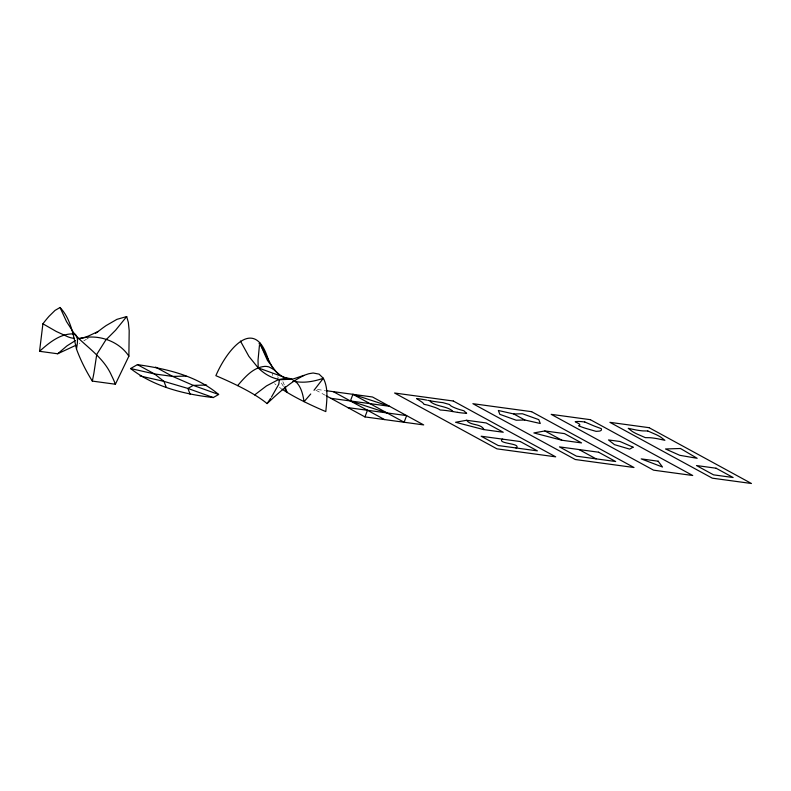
<?xml version="1.0" encoding="UTF-8"?>
<svg xmlns="http://www.w3.org/2000/svg" width="791" height="791" viewBox="0 0 791 791"><rect width="100%" height="100%" fill="white"/><g stroke="black" fill="none" stroke-linecap="round" stroke-linejoin="round"><path stroke-width="0.59" stroke-dasharray="3.96 2.97" d="M88.325 338.113L87.01 338.934M86.357 339.339L83.767 340.901M79.278 343.472L79.911 343.116M317.438 389.498L324.775 390.497M315.896 390.161L325.496 395.401M283.435 386.443L280.775 382.013M278.284 377.782L277.661 376.704M282.862 381.667L284.315 384.91M272.252 373.342L272.786 375.537M281.013 388.47A125.126 23.018 18 0 1 279.47 387.382M275.93 384.723A125.126 23.018 18 0 1 274.645 383.675"/><path stroke-width="1.19" d="M76.114 345.183L57.674 353.775L39.55 351.303L42.912 323.806A148.698 65.218 -77.2 0 1 49.042 316.291L55.034 310.408L60.047 307.501C70.626 318.615 73.187 334.652 76.49 349.068C80.603 360.271 86.001 370.979 92.329 381.094L115.387 384.228L128.874 356.197L129.19 330.598L128.33 322.382L126.689 316.568L116.959 319.337L106.103 325.595A156.717 136.635 88.5 0 0 98.351 331.36L95.642 333.268M76.49 349.068C77.231 343.709 79.229 336.917 74.018 333.11M259.438 345.36L258.034 360.172L258.192 367.874L259.408 369.041A71.121 46.827 87.9 0 0 277.878 379.136M330.826 398.308L389.558 406.297L352.915 394.333L350.403 400.968L387.046 412.942M326.564 395.975L364.958 416.916L367.469 410.272M271.412 397.151L278.788 384.248L279.361 379.72L277.878 379.116M270.552 398.446L267.081 403.588A125.126 23.018 18 0 0 254.712 394.927A115.199 21.189 18 0 0 237.616 385.613A125.126 23.018 18 0 0 215.874 375.676C227.126 349.325 255.523 313.968 268.831 361.606M126.689 316.568L115.634 330.173L105.816 339.992L96.749 354.398L93.902 373.164A89.047 12.943 -73.6 0 1 92.32 381.094M237.616 385.613C244.824 377.327 253.09 367.321 264.847 366.381A25.816 18.618 -74.1 0 1 268.97 366.935L273.745 369.397L278.135 373.807M314.007 390.279L323.341 378.256L319.06 374.123L313.107 372.996L308.737 373.748L292.65 379.136L277.997 379.838L266.448 385.939L254.672 394.917M310.744 393.987L304.08 401.64A115.199 21.189 18 0 1 287.014 392.336A125.126 23.018 18 0 1 281.814 389.014M267.081 403.588C278.323 393.117 289.793 382.33 303.764 375.587M57.674 353.775L67.008 345.855L75.501 340.516M39.55 351.303C48.716 343.086 60.156 333.515 73.108 333.901M130.584 368.537L137.426 364.631C165.873 368.665 196.287 375.448 218.642 394.491L213.263 397.557C184.293 394.274 153.859 386.759 130.584 368.537L154.532 373.955L172.656 376.417L186.023 376.081M98.351 331.36L89.047 335.74A93.437 42.407 -66.5 0 1 82.996 337.797L79.258 338.36A43.248 30.325 -61.4 0 1 78.042 338.459M78.991 338.963C96.561 333.238 118.729 340.545 128.874 356.197M279.322 379.472L286.431 378.147A25.816 17.125 -49.6 0 1 290.544 378.711L292.413 379.403M466.601 420.278L455.557 422.265L483.667 429.582L503.244 432.252L486.178 422.948L466.601 420.278C470.536 425.865 480.374 423.304 483.785 429.147A30.315 5.577 18 0 1 483.667 429.582M544.91 430.947L533.866 432.934L561.966 440.251L581.543 442.911L564.477 433.606L544.91 430.947L561.966 440.251M206.649 385.039L193.271 385.375L172.656 376.417L155.55 367.093M513.794 413.98L522.416 413.762L538.79 419.635L540.273 423.492L524.828 419.991L516.197 420.219L499.833 414.336L498.35 410.48L513.794 413.98L524.828 419.991M326.001 390.665L372.492 396.993L423.689 424.915L364.958 416.916M347.892 407.612L406.623 415.601L404.112 422.246L352.915 394.333M584.776 421.989L591.193 424.737A26.993 4.964 18 0 0 595.109 426.369L601.338 428.673L601.467 429.553A31.333 5.764 18 0 1 599.321 431.125L596.068 431.352L585.785 428.386A18.687 3.441 18 0 1 578.617 425.805L579.734 425.34L579.734 424.49A9.482 1.74 18 0 0 578.824 423.689L575.205 421.712A36.989 6.803 18 0 1 584.786 421.999M294.262 381.351C303.991 383.358 314.086 381.499 323.341 378.256C328.621 388.47 326.802 400.592 325.803 411.587A125.126 23.018 18 0 1 304.051 401.64C302.854 393.948 300.877 385.187 294.153 380.382M457.485 412.358L452.65 411.538L452.492 410.836C446.084 405.823 436.503 406.821 430.235 401.541L429.829 400.73M428.702 400.523L427.802 400.355M426.665 400.127L426.438 400.078A47.954 8.82 18 0 0 416.57 398.555M140.017 375.962L163.955 381.381L187.902 388.44L213.263 397.557M218.642 394.491L193.271 385.375L187.902 388.44L190.206 394.422M289.101 379.008L258.192 367.874L248.888 356.385L240.434 341.059M293.758 380.807L295.765 381.628M579.032 449.555L596.098 458.859M333.337 391.664L384.535 419.576M137.426 364.631L154.532 373.955L163.955 381.381L166.258 387.363M42.912 323.806L56.28 331.469L67.937 336.818A43.248 30.325 -61.4 0 0 74.512 338.4M416.541 398.535L422.038 402.144A27.062 4.973 18 0 1 423.907 404.32A15.494 2.848 18 0 1 428.05 405.219L435.119 407.464A9.116 1.681 18 0 1 440.172 410.015A52.849 9.719 18 0 1 452.689 411.557M74.73 334.593C87.574 347.724 103.987 358.046 111.561 375.567A89.047 86.328 60.3 0 1 115.387 384.228M73.593 332.566L66.513 321.591L60.047 307.501M284.444 388.104L287.014 392.336L285.017 386.651M273.656 369.624L272.598 367.706M272.381 367.311L260.012 343.719L267.457 360.399L275.792 371.276A71.121 50.308 -71.8 0 0 284.404 377.742M294.252 381.371A71.121 50.308 -71.8 0 1 292.769 381.025M259.072 343.818A42.15 8.147 79.9 0 1 259.784 342.651M430.086 400.79A82.096 15.098 18 0 0 442.97 402.639A57.743 10.619 18 0 0 446.678 403.717L449.476 404.498L450.494 405.585A9.907 1.819 18 0 0 453.718 407.355A10.54 1.938 18 0 0 455.23 407.998A11.697 2.155 18 0 0 459.828 409.629L463.971 410.796A63.676 11.717 18 0 0 466.65 413.268A45.621 8.394 18 0 1 457.465 412.348M515.841 447.933A38.492 7.079 18 0 0 516.563 447.726C520.626 443.187 497.895 443.909 501.959 439.361A38.492 7.079 18 0 1 502.69 439.153M633.087 447.182L629.676 449.13L614.469 444.651L608.487 439.934L619.986 441.497L633.087 447.182M647.809 430.986L643.063 430.907A36.604 6.733 18 0 1 635.727 429.909L628.232 428.327L632.335 431.5A27.388 5.043 18 0 0 636.607 433.824L645.298 437.631L650.034 437.71A36.604 6.733 18 0 1 657.38 438.708L664.875 440.3L660.762 437.116A27.388 5.043 18 0 0 656.5 434.793L647.809 430.986M680.497 448.497L665.498 448.972L679.776 455.309L697.168 458.305L680.497 448.497M453.302 401.017L394.58 393.018L496.966 448.853L555.697 456.842L453.302 401.017M531.611 411.676L472.88 403.687L575.265 459.512L633.996 467.511L531.611 411.676M590.333 419.675L551.189 414.346L653.574 470.17L692.718 475.5L590.333 419.675M649.065 427.674L609.91 422.345L712.295 478.169L751.45 483.499L649.065 427.674M520.31 441.556L481.155 436.227L498.221 445.531L537.376 450.86L520.31 441.556M598.609 452.215L559.464 446.885L576.52 456.189L615.675 461.519L598.609 452.215M716.063 468.213L696.485 465.543L713.551 474.847L733.128 477.517L716.063 468.213M658.161 461.202L641.204 458.889L662.482 467.026L658.161 461.202"/></g></svg>
